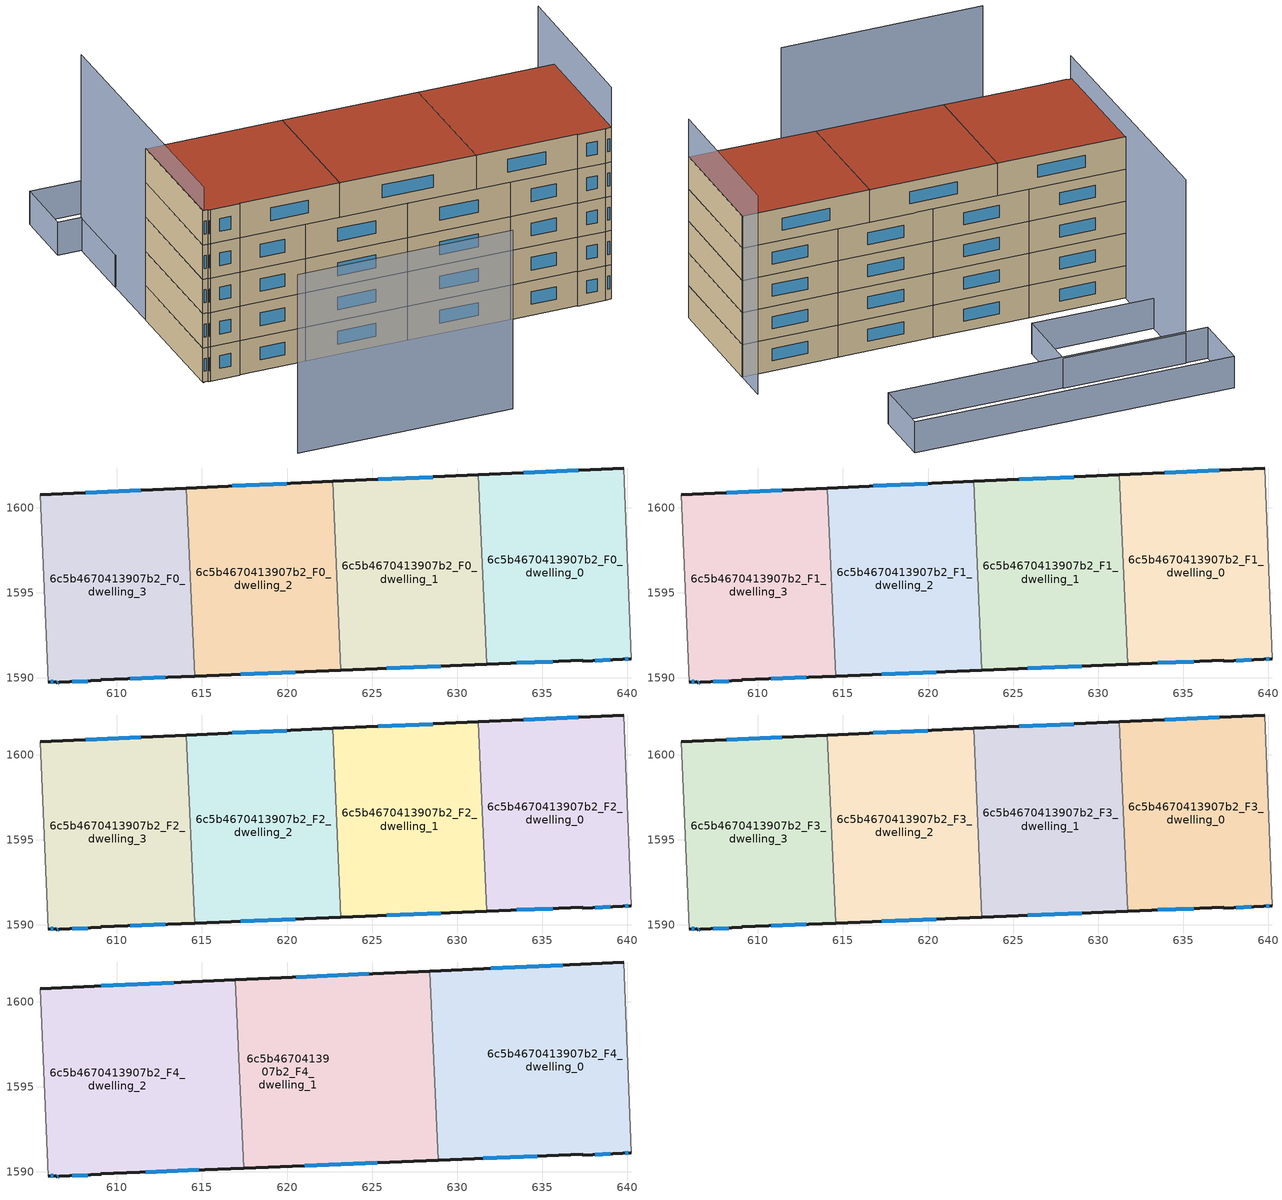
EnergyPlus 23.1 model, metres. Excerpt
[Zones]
6c5b4670413907b2_F0_dwelling_0
 floor ground (EU_floor_Construction): 639.79,1602.3 640.21,1591.13 639.73,1591.08 637.38,1590.98 637.37,1591.03 631.73,1590.8 631.23,1601.92 z0
 wall outside (EU_wall_Construction): 639.79,1602.3 631.23,1601.92 / 631.73,1590.8 637.37,1591.03 637.38,1590.98 639.73,1591.08 640.21,1591.13 z0:3
 wall adiabatic (EU_wall_Construction): 640.21,1591.13 639.79,1602.3 z0:3
 wall to 6c5b4670413907b2_F0_dwelling_1 (EU_wall_Construction): 631.23,1601.92 631.73,1590.8 z0:3
 window (EU_Window_Construction): 637.11,1602.18 633.91,1602.04 / 639.88,1591.1 640.06,1591.11 / 638.12,1591.01 638.99,1591.05 / 633.5,1590.87 635.6,1590.96 z0.94:2.06
6c5b4670413907b2_F0_dwelling_1
 floor ground (EU_floor_Construction): 631.23,1601.92 631.73,1590.8 623.17,1590.45 622.67,1601.54 z0
 wall outside (EU_wall_Construction): 623.17,1590.45 631.73,1590.8 / 631.23,1601.92 622.67,1601.54 z0:3
 wall to 6c5b4670413907b2_F0_dwelling_2 (EU_wall_Construction): 622.67,1601.54 623.17,1590.45 z0:3
 window (EU_Window_Construction): 625.85,1590.56 629.04,1590.69 / 628.55,1601.8 625.35,1601.66 z0.94:2.06
6c5b4670413907b2_F0_dwelling_2
 floor ground (EU_floor_Construction): 622.67,1601.54 623.17,1590.45 614.58,1590.1 614.09,1601.15 z0
 wall outside (EU_wall_Construction): 614.58,1590.1 623.17,1590.45 / 622.67,1601.54 614.09,1601.15 z0:3
 wall to 6c5b4670413907b2_F0_dwelling_3 (EU_wall_Construction): 614.09,1601.15 614.58,1590.1 z0:3
 window (EU_Window_Construction): 617.27,1590.21 620.48,1590.34 / 619.98,1601.42 616.78,1601.27 z0.94:2.06
6c5b4670413907b2_F0_dwelling_3
 floor ground (EU_floor_Construction): 614.09,1601.15 614.58,1590.1 609.06,1589.88 609.07,1589.85 606.62,1589.73 606.43,1589.72 606.41,1589.77 605.98,1589.75 605.48,1600.76 z0
 wall outside (EU_wall_Construction): 605.98,1589.75 606.41,1589.77 606.43,1589.72 606.62,1589.73 609.07,1589.85 / 614.09,1601.15 605.48,1600.76 / 609.06,1589.88 614.58,1590.1 / 609.06,1589.88 609.07,1589.85 z0:3
 wall adiabatic (EU_wall_Construction): 605.48,1600.76 605.98,1589.75 z0:3
 window (EU_Window_Construction): 606.49,1589.73 606.56,1589.73 / 606.11,1589.76 606.27,1589.77 / 611.39,1601.03 608.18,1600.89 / 610.79,1589.95 612.85,1590.03 / 607.39,1589.77 608.3,1589.81 z0.94:2.06
6c5b4670413907b2_F1_dwelling_0
 floor to 6c5b4670413907b2_F0_dwelling_0 (EU_floor_Construction): 639.79,1602.3 640.21,1591.13 639.73,1591.08 637.38,1590.98 637.37,1591.03 631.73,1590.8 631.23,1601.92 z3
 wall outside (EU_wall_Construction): 639.79,1602.3 631.23,1601.92 / 631.73,1590.8 637.37,1591.03 637.38,1590.98 639.73,1591.08 640.21,1591.13 z3:6
 wall adiabatic (EU_wall_Construction): 640.21,1591.13 639.79,1602.3 z3:6
 wall to 6c5b4670413907b2_F1_dwelling_1 (EU_wall_Construction): 631.23,1601.92 631.73,1590.8 z3:6
 window (EU_Window_Construction): 637.11,1602.18 633.91,1602.04 / 639.88,1591.1 640.06,1591.11 / 638.12,1591.01 638.99,1591.05 / 633.5,1590.87 635.6,1590.96 z3.94:5.06
6c5b4670413907b2_F1_dwelling_1
 floor to 6c5b4670413907b2_F0_dwelling_1 (EU_floor_Construction): 631.23,1601.92 631.73,1590.8 623.17,1590.45 622.67,1601.54 z3
 wall outside (EU_wall_Construction): 623.17,1590.45 631.73,1590.8 / 631.23,1601.92 622.67,1601.54 z3:6
 wall to 6c5b4670413907b2_F1_dwelling_2 (EU_wall_Construction): 622.67,1601.54 623.17,1590.45 z3:6
 window (EU_Window_Construction): 625.85,1590.56 629.04,1590.69 / 628.55,1601.8 625.35,1601.66 z3.94:5.06
6c5b4670413907b2_F1_dwelling_2
 floor to 6c5b4670413907b2_F0_dwelling_2 (EU_floor_Construction): 622.67,1601.54 623.17,1590.45 614.58,1590.1 614.09,1601.15 z3
 wall outside (EU_wall_Construction): 614.58,1590.1 623.17,1590.45 / 622.67,1601.54 614.09,1601.15 z3:6
 wall to 6c5b4670413907b2_F1_dwelling_3 (EU_wall_Construction): 614.09,1601.15 614.58,1590.1 z3:6
 window (EU_Window_Construction): 617.27,1590.21 620.48,1590.34 / 619.98,1601.42 616.78,1601.27 z3.94:5.06
6c5b4670413907b2_F1_dwelling_3
 floor to 6c5b4670413907b2_F0_dwelling_3 (EU_floor_Construction): 614.09,1601.15 614.58,1590.1 609.06,1589.88 609.07,1589.85 606.62,1589.73 606.43,1589.72 606.41,1589.77 605.98,1589.75 605.48,1600.76 z3
 wall outside (EU_wall_Construction): 605.98,1589.75 606.41,1589.77 606.43,1589.72 606.62,1589.73 609.07,1589.85 / 614.09,1601.15 605.48,1600.76 / 609.06,1589.88 614.58,1590.1 / 609.06,1589.88 609.07,1589.85 z3:6
 wall adiabatic (EU_wall_Construction): 605.48,1600.76 605.98,1589.75 z3:6
 window (EU_Window_Construction): 606.49,1589.73 606.56,1589.73 / 606.11,1589.76 606.27,1589.77 / 611.39,1601.03 608.18,1600.89 / 610.79,1589.95 612.85,1590.03 / 607.39,1589.77 608.3,1589.81 z3.94:5.06
6c5b4670413907b2_F2_dwelling_0
 floor to 6c5b4670413907b2_F1_dwelling_0 (EU_floor_Construction): 639.79,1602.3 640.21,1591.13 639.73,1591.08 637.38,1590.98 637.37,1591.03 631.73,1590.8 631.23,1601.92 z6
 wall outside (EU_wall_Construction): 639.79,1602.3 631.23,1601.92 / 631.73,1590.8 637.37,1591.03 637.38,1590.98 639.73,1591.08 640.21,1591.13 z6:9
 wall adiabatic (EU_wall_Construction): 640.21,1591.13 639.79,1602.3 z6:9
 wall to 6c5b4670413907b2_F2_dwelling_1 (EU_wall_Construction): 631.23,1601.92 631.73,1590.8 z6:9
 window (EU_Window_Construction): 637.11,1602.18 633.91,1602.04 / 639.88,1591.1 640.06,1591.11 / 638.12,1591.01 638.99,1591.05 / 633.5,1590.87 635.6,1590.96 z6.94:8.06
6c5b4670413907b2_F2_dwelling_1
 floor to 6c5b4670413907b2_F1_dwelling_1 (EU_floor_Construction): 631.23,1601.92 631.73,1590.8 623.17,1590.45 622.67,1601.54 z6
 wall outside (EU_wall_Construction): 623.17,1590.45 631.73,1590.8 / 631.23,1601.92 622.67,1601.54 z6:9
 wall to 6c5b4670413907b2_F2_dwelling_2 (EU_wall_Construction): 622.67,1601.54 623.17,1590.45 z6:9
 window (EU_Window_Construction): 625.85,1590.56 629.04,1590.69 / 628.55,1601.8 625.35,1601.66 z6.94:8.06
6c5b4670413907b2_F2_dwelling_2
 floor to 6c5b4670413907b2_F1_dwelling_2 (EU_floor_Construction): 622.67,1601.54 623.17,1590.45 614.58,1590.1 614.09,1601.15 z6
 wall outside (EU_wall_Construction): 614.58,1590.1 623.17,1590.45 / 622.67,1601.54 614.09,1601.15 z6:9
 wall to 6c5b4670413907b2_F2_dwelling_3 (EU_wall_Construction): 614.09,1601.15 614.58,1590.1 z6:9
 window (EU_Window_Construction): 617.27,1590.21 620.48,1590.34 / 619.98,1601.42 616.78,1601.27 z6.94:8.06
6c5b4670413907b2_F2_dwelling_3
 floor to 6c5b4670413907b2_F1_dwelling_3 (EU_floor_Construction): 614.09,1601.15 614.58,1590.1 609.06,1589.88 609.07,1589.85 606.62,1589.73 606.43,1589.72 606.41,1589.77 605.98,1589.75 605.48,1600.76 z6
 wall outside (EU_wall_Construction): 605.98,1589.75 606.41,1589.77 606.43,1589.72 606.62,1589.73 609.07,1589.85 / 614.09,1601.15 605.48,1600.76 / 609.06,1589.88 614.58,1590.1 / 609.06,1589.88 609.07,1589.85 z6:9
 wall adiabatic (EU_wall_Construction): 605.48,1600.76 605.98,1589.75 z6:9
 window (EU_Window_Construction): 606.49,1589.73 606.56,1589.73 / 606.11,1589.76 606.27,1589.77 / 611.39,1601.03 608.18,1600.89 / 610.79,1589.95 612.85,1590.03 / 607.39,1589.77 608.3,1589.81 z6.94:8.06
6c5b4670413907b2_F3_dwelling_0
 floor to 6c5b4670413907b2_F2_dwelling_0 (EU_floor_Construction): 639.79,1602.3 640.21,1591.13 639.73,1591.08 637.38,1590.98 637.37,1591.03 631.73,1590.8 631.23,1601.92 z9
 wall outside (EU_wall_Construction): 639.79,1602.3 631.23,1601.92 / 631.73,1590.8 637.37,1591.03 637.38,1590.98 639.73,1591.08 640.21,1591.13 z9:12
 wall adiabatic (EU_wall_Construction): 640.21,1591.13 639.79,1602.3 z9:12
 wall to 6c5b4670413907b2_F3_dwelling_1 (EU_wall_Construction): 631.23,1601.92 631.73,1590.8 z9:12
 window (EU_Window_Construction): 637.11,1602.18 633.91,1602.04 / 639.88,1591.1 640.06,1591.11 / 638.12,1591.01 638.99,1591.05 / 633.5,1590.87 635.6,1590.96 z9.94:11.06
6c5b4670413907b2_F3_dwelling_1
 floor to 6c5b4670413907b2_F2_dwelling_1 (EU_floor_Construction): 631.23,1601.92 631.73,1590.8 623.17,1590.45 622.67,1601.54 z9
 wall outside (EU_wall_Construction): 623.17,1590.45 631.73,1590.8 / 631.23,1601.92 622.67,1601.54 z9:12
 wall to 6c5b4670413907b2_F3_dwelling_2 (EU_wall_Construction): 622.67,1601.54 623.17,1590.45 z9:12
 window (EU_Window_Construction): 625.85,1590.56 629.04,1590.69 / 628.55,1601.8 625.35,1601.66 z9.94:11.06
6c5b4670413907b2_F3_dwelling_2
 floor to 6c5b4670413907b2_F2_dwelling_2 (EU_floor_Construction): 622.67,1601.54 623.17,1590.45 614.58,1590.1 614.09,1601.15 z9
 wall outside (EU_wall_Construction): 614.58,1590.1 623.17,1590.45 / 622.67,1601.54 614.09,1601.15 z9:12
 wall to 6c5b4670413907b2_F3_dwelling_3 (EU_wall_Construction): 614.09,1601.15 614.58,1590.1 z9:12
 window (EU_Window_Construction): 617.27,1590.21 620.48,1590.34 / 619.98,1601.42 616.78,1601.27 z9.94:11.06
6c5b4670413907b2_F3_dwelling_3
 floor to 6c5b4670413907b2_F2_dwelling_3 (EU_floor_Construction): 614.09,1601.15 614.58,1590.1 609.06,1589.88 609.07,1589.85 606.62,1589.73 606.43,1589.72 606.41,1589.77 605.98,1589.75 605.48,1600.76 z9
 wall outside (EU_wall_Construction): 605.98,1589.75 606.41,1589.77 606.43,1589.72 606.62,1589.73 609.07,1589.85 / 614.09,1601.15 605.48,1600.76 / 609.06,1589.88 614.58,1590.1 / 609.06,1589.88 609.07,1589.85 z9:12
 wall adiabatic (EU_wall_Construction): 605.48,1600.76 605.98,1589.75 z9:12
 window (EU_Window_Construction): 606.49,1589.73 606.56,1589.73 / 606.11,1589.76 606.27,1589.77 / 611.39,1601.03 608.18,1600.89 / 610.79,1589.95 612.85,1590.03 / 607.39,1589.77 608.3,1589.81 z9.94:11.06
6c5b4670413907b2_F4_dwelling_0
 floor to 6c5b4670413907b2_F3_dwelling_0 (EU_floor_Construction): 639.79,1602.3 640.21,1591.13 639.73,1591.08 637.38,1590.98 637.37,1591.03 631.73,1590.8 631.23,1601.92 z12
 floor to 6c5b4670413907b2_F3_dwelling_1 (EU_floor_Construction): 631.23,1601.92 631.73,1590.8 628.88,1590.68 628.38,1601.79 z12
 wall outside (EU_wall_Construction): 639.79,1602.3 628.38,1601.79 / 628.88,1590.68 637.37,1591.03 637.38,1590.98 639.73,1591.08 640.21,1591.13 z12:15
 wall adiabatic (EU_wall_Construction): 640.21,1591.13 639.79,1602.3 z12:15
 wall to 6c5b4670413907b2_F4_dwelling_1 (EU_wall_Construction): 628.38,1601.79 628.88,1590.68 z12:15
 window (EU_Window_Construction): 636.21,1602.14 631.96,1601.95 / 639.88,1591.1 640.06,1591.11 / 638.12,1591.01 638.99,1591.05 / 631.54,1590.79 634.71,1590.92 z12.94:14.06
 roof outside (EU_roof_Construction): 640.21,1591.13 639.79,1602.3 628.38,1601.79 628.88,1590.68 637.37,1591.03 637.38,1590.98 639.73,1591.08 z15
6c5b4670413907b2_F4_dwelling_1
 floor to 6c5b4670413907b2_F3_dwelling_1 (EU_floor_Construction): 628.38,1601.79 628.88,1590.68 623.17,1590.45 622.67,1601.54 z12
 floor to 6c5b4670413907b2_F3_dwelling_2 (EU_floor_Construction): 622.67,1601.54 623.17,1590.45 617.45,1590.22 616.95,1601.28 z12
 wall outside (EU_wall_Construction): 617.45,1590.22 628.88,1590.68 / 628.38,1601.79 616.95,1601.28 z12:15
 wall to 6c5b4670413907b2_F4_dwelling_2 (EU_wall_Construction): 616.95,1601.28 617.45,1590.22 z12:15
 window (EU_Window_Construction): 621.03,1590.37 625.29,1590.54 / 624.8,1601.63 620.53,1601.44 z12.94:14.06
 roof outside (EU_roof_Construction): 628.88,1590.68 628.38,1601.79 616.95,1601.28 617.45,1590.22 z15
6c5b4670413907b2_F4_dwelling_2
 floor to 6c5b4670413907b2_F3_dwelling_2 (EU_floor_Construction): 616.95,1601.28 617.45,1590.22 614.58,1590.1 614.09,1601.15 z12
 floor to 6c5b4670413907b2_F3_dwelling_3 (EU_floor_Construction): 614.09,1601.15 614.58,1590.1 609.06,1589.88 609.07,1589.85 606.62,1589.73 606.43,1589.72 606.41,1589.77 605.98,1589.75 605.48,1600.76 z12
 wall outside (EU_wall_Construction): 605.98,1589.75 606.41,1589.77 606.43,1589.72 606.62,1589.73 609.07,1589.85 / 616.95,1601.28 605.48,1600.76 / 609.06,1589.88 617.45,1590.22 / 609.06,1589.88 609.07,1589.85 z12:15
 wall adiabatic (EU_wall_Construction): 605.48,1600.76 605.98,1589.75 z12:15
 window (EU_Window_Construction): 606.49,1589.73 606.56,1589.73 / 606.11,1589.76 606.27,1589.77 / 613.36,1601.12 609.08,1600.93 / 611.69,1589.98 614.82,1590.11 / 607.39,1589.77 608.3,1589.81 z12.94:14.06
 roof outside (EU_roof_Construction): 617.45,1590.22 616.95,1601.28 605.48,1600.76 605.98,1589.75 606.41,1589.77 606.43,1589.72 606.62,1589.73 609.07,1589.85 609.06,1589.88 z15
shading: 608.7,1576.44 626.72,1577.24 z0:15.6; 604.93,1613.09 606.03,1589.67 z0:17.1; 616.14,1607.01 605.2,1606.56 / 605.2,1606.56 604.93,1613.08 / 604.93,1613.08 615.88,1613.53 / 615.88,1613.53 616.14,1607.01 z0:2.8; 631.49,1614.17 602.94,1613 / 602.94,1613 602.72,1618.47 / 602.72,1618.47 631.26,1619.65 / 631.26,1619.65 631.49,1614.17 z0:2.9; 640.21,1591.13 639.67,1605.49 z0:18.5
[Building]
EU S2 Campaign: North Axis=0; Terrain=City; Solar Distribution=FullExterior
[Site:Location]
Vienna: Latitude=48; Longitude=16.5; Time Zone=1; Elevation=183
[SizingPeriod:WeatherFileDays]
AnnualSizingPeriod: Begin Month=1; Begin Day of Month=1; End Month=12; End Day of Month=31; Day of Week for Start Day=Monday; Use Weather File Daylight Saving Period=No; Use Weather File Rain and Snow Indicators=No
[MATERIAL]
EU_InternalMass_Material: Roughness=MediumRough; Thickness=0.1; Conductivity=1; Density=1800; Specific Heat=900; Thermal Absorptance=0.9; Solar Absorptance=0.7; Visible Absorptance=0.7
[MATERIAL:NOMASS] Roughness=MediumRough; Thermal Absorptance=0.9; Solar Absorptance=0.7; Visible Absorptance=0.7
Name | Thermal Resistance
EU_wall_NoMass | 0.914258
EU_roof_NoMass | 0.954009
EU_floor_NoMass | 1.09711
[WINDOWMATERIAL:SIMPLEGLAZINGSYSTEM]
EU_Window_SimpleGlazing: UFactor=2.09642; Solar Heat Gain Coefficient=0.65; Visible Transmittance=0.65
[CONSTRUCTION]
EU_wall_Construction: EU_wall_NoMass
EU_roof_Construction: EU_roof_NoMass
EU_floor_Construction: EU_floor_NoMass
EU_Window_Construction: EU_Window_SimpleGlazing
EU_InternalMass_Construction: EU_InternalMass_Material
[ZONE] Type=1; Multiplier=1; Ceiling Height=autocalculate; Floor Area=autocalculate; Part of Total Floor Area=Yes
Name | Volume
6c5b4670413907b2_F0_dwelling_0 | 285.538
6c5b4670413907b2_F1_dwelling_0; 6c5b4670413907b2_F2_dwelling_0; 6c5b4670413907b2_F3_dwelling_0 | 285.539
6c5b4670413907b2_F4_dwelling_0 | 380.729
6c5b4670413907b2_F0_dwelling_1 | 285.57
6c5b4670413907b2_F1_dwelling_1; 6c5b4670413907b2_F2_dwelling_1; 6c5b4670413907b2_F3_dwelling_1; 6c5b4670413907b2_F0_dwelling_3 | 285.569
6c5b4670413907b2_F4_dwelling_1 | 380.755
6c5b4670413907b2_F0_dwelling_2; 6c5b4670413907b2_F1_dwelling_2; 6c5b4670413907b2_F2_dwelling_2; 6c5b4670413907b2_F3_dwelling_2 | 285.549
6c5b4670413907b2_F4_dwelling_2 | 380.717
6c5b4670413907b2_F1_dwelling_3; 6c5b4670413907b2_F2_dwelling_3; 6c5b4670413907b2_F3_dwelling_3 | 285.568
[INTERNALMASS] Construction=EU_InternalMass_Construction
Name | Zone or ZoneList | Surface Area
6c5b4670413907b2_F0_dwelling_0_EU_InternalMass | 6c5b4670413907b2_F0_dwelling_0 | 95.1796
6c5b4670413907b2_F0_dwelling_1_EU_InternalMass | 6c5b4670413907b2_F0_dwelling_1 | 95.1896
6c5b4670413907b2_F0_dwelling_2_EU_InternalMass | 6c5b4670413907b2_F0_dwelling_2 | 95.1833
6c5b4670413907b2_F0_dwelling_3_EU_InternalMass | 6c5b4670413907b2_F0_dwelling_3 | 95.1892
6c5b4670413907b2_F1_dwelling_0_EU_InternalMass | 6c5b4670413907b2_F1_dwelling_0 | 95.1796
6c5b4670413907b2_F1_dwelling_1_EU_InternalMass | 6c5b4670413907b2_F1_dwelling_1 | 95.1896
6c5b4670413907b2_F1_dwelling_2_EU_InternalMass | 6c5b4670413907b2_F1_dwelling_2 | 95.1833
6c5b4670413907b2_F1_dwelling_3_EU_InternalMass | 6c5b4670413907b2_F1_dwelling_3 | 95.1892
6c5b4670413907b2_F2_dwelling_0_EU_InternalMass | 6c5b4670413907b2_F2_dwelling_0 | 95.1796
6c5b4670413907b2_F2_dwelling_1_EU_InternalMass | 6c5b4670413907b2_F2_dwelling_1 | 95.1896
6c5b4670413907b2_F2_dwelling_2_EU_InternalMass | 6c5b4670413907b2_F2_dwelling_2 | 95.1833
6c5b4670413907b2_F2_dwelling_3_EU_InternalMass | 6c5b4670413907b2_F2_dwelling_3 | 95.1892
6c5b4670413907b2_F3_dwelling_0_EU_InternalMass | 6c5b4670413907b2_F3_dwelling_0 | 95.1796
6c5b4670413907b2_F3_dwelling_1_EU_InternalMass | 6c5b4670413907b2_F3_dwelling_1 | 95.1896
6c5b4670413907b2_F3_dwelling_2_EU_InternalMass | 6c5b4670413907b2_F3_dwelling_2 | 95.1833
6c5b4670413907b2_F3_dwelling_3_EU_InternalMass | 6c5b4670413907b2_F3_dwelling_3 | 95.1892
6c5b4670413907b2_F4_dwelling_0_EU_InternalMass | 6c5b4670413907b2_F4_dwelling_0 | 126.914
6c5b4670413907b2_F4_dwelling_1_EU_InternalMass | 6c5b4670413907b2_F4_dwelling_1 | 126.921
6c5b4670413907b2_F4_dwelling_2_EU_InternalMass | 6c5b4670413907b2_F4_dwelling_2 | 126.908
[OTHEREQUIPMENT] Fuel Type=Electricity; Design Level Calculation Method=Watts/Area; Power per Zone Floor Area=1; Fraction Latent=0; Fraction Radiant=0; Fraction Lost=0; Carbon Dioxide Generation Rate=0; EndUse Subcategory=EU_Step8_InternalGains
Name | Zone or ZoneList or Space or SpaceList | Schedule
EU_Step8_InternalGain_6c5b4670413907b2_F0_dwelling_0_f000 | 6c5b4670413907b2_F0_dwelling_0 | EU_Step8_GainSchedule_6c5b4670413907b2_F0_dwelling_0_f000
EU_Step8_InternalGain_6c5b4670413907b2_F0_dwelling_1_f000 | 6c5b4670413907b2_F0_dwelling_1 | EU_Step8_GainSchedule_6c5b4670413907b2_F0_dwelling_1_f000
EU_Step8_InternalGain_6c5b4670413907b2_F0_dwelling_2_f000 | 6c5b4670413907b2_F0_dwelling_2 | EU_Step8_GainSchedule_6c5b4670413907b2_F0_dwelling_2_f000
EU_Step8_InternalGain_6c5b4670413907b2_F0_dwelling_3_f000 | 6c5b4670413907b2_F0_dwelling_3 | EU_Step8_GainSchedule_6c5b4670413907b2_F0_dwelling_3_f000
EU_Step8_InternalGain_6c5b4670413907b2_F1_dwelling_0_f000 | 6c5b4670413907b2_F1_dwelling_0 | EU_Step8_GainSchedule_6c5b4670413907b2_F1_dwelling_0_f000
EU_Step8_InternalGain_6c5b4670413907b2_F1_dwelling_1_f000 | 6c5b4670413907b2_F1_dwelling_1 | EU_Step8_GainSchedule_6c5b4670413907b2_F1_dwelling_1_f000
EU_Step8_InternalGain_6c5b4670413907b2_F1_dwelling_2_f000 | 6c5b4670413907b2_F1_dwelling_2 | EU_Step8_GainSchedule_6c5b4670413907b2_F1_dwelling_2_f000
EU_Step8_InternalGain_6c5b4670413907b2_F1_dwelling_3_f000 | 6c5b4670413907b2_F1_dwelling_3 | EU_Step8_GainSchedule_6c5b4670413907b2_F1_dwelling_3_f000
EU_Step8_InternalGain_6c5b4670413907b2_F2_dwelling_0_f000 | 6c5b4670413907b2_F2_dwelling_0 | EU_Step8_GainSchedule_6c5b4670413907b2_F2_dwelling_0_f000
EU_Step8_InternalGain_6c5b4670413907b2_F2_dwelling_1_f000 | 6c5b4670413907b2_F2_dwelling_1 | EU_Step8_GainSchedule_6c5b4670413907b2_F2_dwelling_1_f000
EU_Step8_InternalGain_6c5b4670413907b2_F2_dwelling_2_f000 | 6c5b4670413907b2_F2_dwelling_2 | EU_Step8_GainSchedule_6c5b4670413907b2_F2_dwelling_2_f000
EU_Step8_InternalGain_6c5b4670413907b2_F2_dwelling_3_f000 | 6c5b4670413907b2_F2_dwelling_3 | EU_Step8_GainSchedule_6c5b4670413907b2_F2_dwelling_3_f000
EU_Step8_InternalGain_6c5b4670413907b2_F3_dwelling_0_f000 | 6c5b4670413907b2_F3_dwelling_0 | EU_Step8_GainSchedule_6c5b4670413907b2_F3_dwelling_0_f000
EU_Step8_InternalGain_6c5b4670413907b2_F3_dwelling_1_f000 | 6c5b4670413907b2_F3_dwelling_1 | EU_Step8_GainSchedule_6c5b4670413907b2_F3_dwelling_1_f000
EU_Step8_InternalGain_6c5b4670413907b2_F3_dwelling_2_f000 | 6c5b4670413907b2_F3_dwelling_2 | EU_Step8_GainSchedule_6c5b4670413907b2_F3_dwelling_2_f000
EU_Step8_InternalGain_6c5b4670413907b2_F3_dwelling_3_f000 | 6c5b4670413907b2_F3_dwelling_3 | EU_Step8_GainSchedule_6c5b4670413907b2_F3_dwelling_3_f000
EU_Step8_InternalGain_6c5b4670413907b2_F4_dwelling_0_f000 | 6c5b4670413907b2_F4_dwelling_0 | EU_Step8_GainSchedule_6c5b4670413907b2_F4_dwelling_0_f000
EU_Step8_InternalGain_6c5b4670413907b2_F4_dwelling_1_f000 | 6c5b4670413907b2_F4_dwelling_1 | EU_Step8_GainSchedule_6c5b4670413907b2_F4_dwelling_1_f000
EU_Step8_InternalGain_6c5b4670413907b2_F4_dwelling_2_f000 | 6c5b4670413907b2_F4_dwelling_2 | EU_Step8_GainSchedule_6c5b4670413907b2_F4_dwelling_2_f000
[ZONEVENTILATION:DESIGNFLOWRATE] Schedule=EU_AlwaysOn; Design Flow Rate Calculation Method=AirChanges/Hour; Air Changes per Hour=0.546891; Ventilation Type=Natural; Fan Pressure Rise=0; Fan Total Efficiency=1; Constant Term Coefficient=1; Temperature Term Coefficient=0; Velocity Term Coefficient=0; Velocity Squared Term Coefficient=0; Minimum Indoor Temperature=-100; Maximum Indoor Temperature=100; Delta Temperature=-100; Minimum Outdoor Temperature=-100; Maximum Outdoor Temperature=100; Maximum Wind Speed=40
Name | Zone or ZoneList or Space or SpaceList
EU_ConstantAir_6c5b4670413907b2_F0_dwelling_0 | 6c5b4670413907b2_F0_dwelling_0
EU_ConstantAir_6c5b4670413907b2_F0_dwelling_1 | 6c5b4670413907b2_F0_dwelling_1
EU_ConstantAir_6c5b4670413907b2_F0_dwelling_2 | 6c5b4670413907b2_F0_dwelling_2
EU_ConstantAir_6c5b4670413907b2_F0_dwelling_3 | 6c5b4670413907b2_F0_dwelling_3
EU_ConstantAir_6c5b4670413907b2_F1_dwelling_0 | 6c5b4670413907b2_F1_dwelling_0
EU_ConstantAir_6c5b4670413907b2_F1_dwelling_1 | 6c5b4670413907b2_F1_dwelling_1
EU_ConstantAir_6c5b4670413907b2_F1_dwelling_2 | 6c5b4670413907b2_F1_dwelling_2
EU_ConstantAir_6c5b4670413907b2_F1_dwelling_3 | 6c5b4670413907b2_F1_dwelling_3
EU_ConstantAir_6c5b4670413907b2_F2_dwelling_0 | 6c5b4670413907b2_F2_dwelling_0
EU_ConstantAir_6c5b4670413907b2_F2_dwelling_1 | 6c5b4670413907b2_F2_dwelling_1
EU_ConstantAir_6c5b4670413907b2_F2_dwelling_2 | 6c5b4670413907b2_F2_dwelling_2
EU_ConstantAir_6c5b4670413907b2_F2_dwelling_3 | 6c5b4670413907b2_F2_dwelling_3
EU_ConstantAir_6c5b4670413907b2_F3_dwelling_0 | 6c5b4670413907b2_F3_dwelling_0
EU_ConstantAir_6c5b4670413907b2_F3_dwelling_1 | 6c5b4670413907b2_F3_dwelling_1
EU_ConstantAir_6c5b4670413907b2_F3_dwelling_2 | 6c5b4670413907b2_F3_dwelling_2
EU_ConstantAir_6c5b4670413907b2_F3_dwelling_3 | 6c5b4670413907b2_F3_dwelling_3
EU_ConstantAir_6c5b4670413907b2_F4_dwelling_0 | 6c5b4670413907b2_F4_dwelling_0
EU_ConstantAir_6c5b4670413907b2_F4_dwelling_1 | 6c5b4670413907b2_F4_dwelling_1
EU_ConstantAir_6c5b4670413907b2_F4_dwelling_2 | 6c5b4670413907b2_F4_dwelling_2
[HVACTEMPLATE:THERMOSTAT] Constant Heating Setpoint=20; Constant Cooling Setpoint=50
EU_HeatOnly_6c5b4670413907b2_F0_dwelling_0; EU_HeatOnly_6c5b4670413907b2_F0_dwelling_1; EU_HeatOnly_6c5b4670413907b2_F0_dwelling_2; EU_HeatOnly_6c5b4670413907b2_F0_dwelling_3; EU_HeatOnly_6c5b4670413907b2_F1_dwelling_0; EU_HeatOnly_6c5b4670413907b2_F1_dwelling_1; EU_HeatOnly_6c5b4670413907b2_F1_dwelling_2; EU_HeatOnly_6c5b4670413907b2_F1_dwelling_3; EU_HeatOnly_6c5b4670413907b2_F2_dwelling_0; EU_HeatOnly_6c5b4670413907b2_F2_dwelling_1; EU_HeatOnly_6c5b4670413907b2_F2_dwelling_2; EU_HeatOnly_6c5b4670413907b2_F2_dwelling_3; EU_HeatOnly_6c5b4670413907b2_F3_dwelling_0; EU_HeatOnly_6c5b4670413907b2_F3_dwelling_1; EU_HeatOnly_6c5b4670413907b2_F3_dwelling_2; EU_HeatOnly_6c5b4670413907b2_F3_dwelling_3; EU_HeatOnly_6c5b4670413907b2_F4_dwelling_0; EU_HeatOnly_6c5b4670413907b2_F4_dwelling_1; EU_HeatOnly_6c5b4670413907b2_F4_dwelling_2
[HVACTEMPLATE:ZONE:IDEALLOADSAIRSYSTEM] System Availability Schedule=EU_AlwaysOn; Maximum Heating Supply Air Temperature=50; Minimum Cooling Supply Air Temperature=13; Maximum Heating Supply Air Humidity Ratio=0.0156; Minimum Cooling Supply Air Humidity Ratio=0.0077; Heating Limit=NoLimit; Cooling Limit=NoLimit; Heating Availability Schedule=EU_AlwaysOn; Cooling Availability Schedule=EU_CoolingOff; Dehumidification Control Type=ConstantSensibleHeatRatio; Cooling Sensible Heat Ratio=0.7; Dehumidification Setpoint=60; Humidification Control Type=None; Humidification Setpoint=30; Outdoor Air Method=None; Outdoor Air Flow Rate per Person=0.00944; Outdoor Air Flow Rate per Zone Floor Area=0; Outdoor Air Flow Rate per Zone=0; Demand Controlled Ventilation Type=None; Outdoor Air Economizer Type=NoEconomizer; Heat Recovery Type=None; Sensible Heat Recovery Effectiveness=0.7; Latent Heat Recovery Effectiveness=0.65
Name | Template Thermostat
6c5b4670413907b2_F0_dwelling_0 | EU_HeatOnly_6c5b4670413907b2_F0_dwelling_0
6c5b4670413907b2_F0_dwelling_1 | EU_HeatOnly_6c5b4670413907b2_F0_dwelling_1
6c5b4670413907b2_F0_dwelling_2 | EU_HeatOnly_6c5b4670413907b2_F0_dwelling_2
6c5b4670413907b2_F0_dwelling_3 | EU_HeatOnly_6c5b4670413907b2_F0_dwelling_3
6c5b4670413907b2_F1_dwelling_0 | EU_HeatOnly_6c5b4670413907b2_F1_dwelling_0
6c5b4670413907b2_F1_dwelling_1 | EU_HeatOnly_6c5b4670413907b2_F1_dwelling_1
6c5b4670413907b2_F1_dwelling_2 | EU_HeatOnly_6c5b4670413907b2_F1_dwelling_2
6c5b4670413907b2_F1_dwelling_3 | EU_HeatOnly_6c5b4670413907b2_F1_dwelling_3
6c5b4670413907b2_F2_dwelling_0 | EU_HeatOnly_6c5b4670413907b2_F2_dwelling_0
6c5b4670413907b2_F2_dwelling_1 | EU_HeatOnly_6c5b4670413907b2_F2_dwelling_1
6c5b4670413907b2_F2_dwelling_2 | EU_HeatOnly_6c5b4670413907b2_F2_dwelling_2
6c5b4670413907b2_F2_dwelling_3 | EU_HeatOnly_6c5b4670413907b2_F2_dwelling_3
6c5b4670413907b2_F3_dwelling_0 | EU_HeatOnly_6c5b4670413907b2_F3_dwelling_0
6c5b4670413907b2_F3_dwelling_1 | EU_HeatOnly_6c5b4670413907b2_F3_dwelling_1
6c5b4670413907b2_F3_dwelling_2 | EU_HeatOnly_6c5b4670413907b2_F3_dwelling_2
6c5b4670413907b2_F3_dwelling_3 | EU_HeatOnly_6c5b4670413907b2_F3_dwelling_3
6c5b4670413907b2_F4_dwelling_0 | EU_HeatOnly_6c5b4670413907b2_F4_dwelling_0
6c5b4670413907b2_F4_dwelling_1 | EU_HeatOnly_6c5b4670413907b2_F4_dwelling_1
6c5b4670413907b2_F4_dwelling_2 | EU_HeatOnly_6c5b4670413907b2_F4_dwelling_2
[SIZING:ZONE] Zone Cooling Design Supply Air Temperature Input Method=SupplyAirTemperature; Zone Cooling Design Supply Air Temperature=13; Zone Heating Design Supply Air Temperature Input Method=SupplyAirTemperature; Zone Heating Design Supply Air Temperature=50; Zone Cooling Design Supply Air Humidity Ratio=0.008; Zone Heating Design Supply Air Humidity Ratio=0.008; Cooling Design Air Flow Method=DesignDay; Cooling Design Air Flow Rate=0; Cooling Minimum Air Flow per Zone Floor Area=0.000762; Cooling Minimum Air Flow=0; Cooling Minimum Air Flow Fraction=0.2; Heating Design Air Flow Method=DesignDay; Heating Design Air Flow Rate=0; Heating Maximum Air Flow per Zone Floor Area=0.002032; Heating Maximum Air Flow=0.141576; Heating Maximum Air Flow Fraction=0.3; Account for Dedicated Outdoor Air System=No; Dedicated Outdoor Air System Control Strategy=NeutralSupplyAir; Dedicated Outdoor Air Low Setpoint Temperature for Design=autosize; Dedicated Outdoor Air High Setpoint Temperature for Design=autosize; Zone Load Sizing Method=Sensible Load Only No Latent Load; Zone Latent Cooling Design Supply Air Humidity Ratio Input Method=HumidityRatioDifference; Zone Cooling Design Supply Air Humidity Ratio Difference=0.005; Zone Latent Heating Design Supply Air Humidity Ratio Input Method=HumidityRatioDifference; Zone Humidification Design Supply Air Humidity Ratio Difference=0.005
6c5b4670413907b2_F0_dwelling_0; 6c5b4670413907b2_F0_dwelling_1; 6c5b4670413907b2_F0_dwelling_2; 6c5b4670413907b2_F0_dwelling_3; 6c5b4670413907b2_F1_dwelling_0; 6c5b4670413907b2_F1_dwelling_1; 6c5b4670413907b2_F1_dwelling_2; 6c5b4670413907b2_F1_dwelling_3; 6c5b4670413907b2_F2_dwelling_0; 6c5b4670413907b2_F2_dwelling_1; 6c5b4670413907b2_F2_dwelling_2; 6c5b4670413907b2_F2_dwelling_3; 6c5b4670413907b2_F3_dwelling_0; 6c5b4670413907b2_F3_dwelling_1; 6c5b4670413907b2_F3_dwelling_2; 6c5b4670413907b2_F3_dwelling_3; 6c5b4670413907b2_F4_dwelling_0; 6c5b4670413907b2_F4_dwelling_1; 6c5b4670413907b2_F4_dwelling_2
[SCHEDULE:CONSTANT]
Name | Hourly Value
EU_AlwaysOn | 1
EU_CoolingOff | 0
[SCHEDULE:FILE] Column Number=1; Rows to Skip at Top=0; Number of Hours of Data=8760; Column Separator=Comma; Interpolate to Timestep=No; Minutes per Item=60; Adjust Schedule for Daylight Savings=Yes
Name | File
EU_Step8_GainSchedule_6c5b4670413907b2_F0_dwelling_0_f000 | ../../schedules/6c5b4670413907b2/6c5b4670413907b2_F0_dwelling_0_f000_gain.csv
EU_Step8_GainSchedule_6c5b4670413907b2_F0_dwelling_1_f000 | ../../schedules/6c5b4670413907b2/6c5b4670413907b2_F0_dwelling_1_f000_gain.csv
EU_Step8_GainSchedule_6c5b4670413907b2_F0_dwelling_2_f000 | ../../schedules/6c5b4670413907b2/6c5b4670413907b2_F0_dwelling_2_f000_gain.csv
EU_Step8_GainSchedule_6c5b4670413907b2_F0_dwelling_3_f000 | ../../schedules/6c5b4670413907b2/6c5b4670413907b2_F0_dwelling_3_f000_gain.csv
EU_Step8_GainSchedule_6c5b4670413907b2_F1_dwelling_0_f000 | ../../schedules/6c5b4670413907b2/6c5b4670413907b2_F1_dwelling_0_f000_gain.csv
EU_Step8_GainSchedule_6c5b4670413907b2_F1_dwelling_1_f000 | ../../schedules/6c5b4670413907b2/6c5b4670413907b2_F1_dwelling_1_f000_gain.csv
EU_Step8_GainSchedule_6c5b4670413907b2_F1_dwelling_2_f000 | ../../schedules/6c5b4670413907b2/6c5b4670413907b2_F1_dwelling_2_f000_gain.csv
EU_Step8_GainSchedule_6c5b4670413907b2_F1_dwelling_3_f000 | ../../schedules/6c5b4670413907b2/6c5b4670413907b2_F1_dwelling_3_f000_gain.csv
EU_Step8_GainSchedule_6c5b4670413907b2_F2_dwelling_0_f000 | ../../schedules/6c5b4670413907b2/6c5b4670413907b2_F2_dwelling_0_f000_gain.csv
EU_Step8_GainSchedule_6c5b4670413907b2_F2_dwelling_1_f000 | ../../schedules/6c5b4670413907b2/6c5b4670413907b2_F2_dwelling_1_f000_gain.csv
EU_Step8_GainSchedule_6c5b4670413907b2_F2_dwelling_2_f000 | ../../schedules/6c5b4670413907b2/6c5b4670413907b2_F2_dwelling_2_f000_gain.csv
EU_Step8_GainSchedule_6c5b4670413907b2_F2_dwelling_3_f000 | ../../schedules/6c5b4670413907b2/6c5b4670413907b2_F2_dwelling_3_f000_gain.csv
EU_Step8_GainSchedule_6c5b4670413907b2_F3_dwelling_0_f000 | ../../schedules/6c5b4670413907b2/6c5b4670413907b2_F3_dwelling_0_f000_gain.csv
EU_Step8_GainSchedule_6c5b4670413907b2_F3_dwelling_1_f000 | ../../schedules/6c5b4670413907b2/6c5b4670413907b2_F3_dwelling_1_f000_gain.csv
EU_Step8_GainSchedule_6c5b4670413907b2_F3_dwelling_2_f000 | ../../schedules/6c5b4670413907b2/6c5b4670413907b2_F3_dwelling_2_f000_gain.csv
EU_Step8_GainSchedule_6c5b4670413907b2_F3_dwelling_3_f000 | ../../schedules/6c5b4670413907b2/6c5b4670413907b2_F3_dwelling_3_f000_gain.csv
EU_Step8_GainSchedule_6c5b4670413907b2_F4_dwelling_0_f000 | ../../schedules/6c5b4670413907b2/6c5b4670413907b2_F4_dwelling_0_f000_gain.csv
EU_Step8_GainSchedule_6c5b4670413907b2_F4_dwelling_1_f000 | ../../schedules/6c5b4670413907b2/6c5b4670413907b2_F4_dwelling_1_f000_gain.csv
EU_Step8_GainSchedule_6c5b4670413907b2_F4_dwelling_2_f000 | ../../schedules/6c5b4670413907b2/6c5b4670413907b2_F4_dwelling_2_f000_gain.csv
